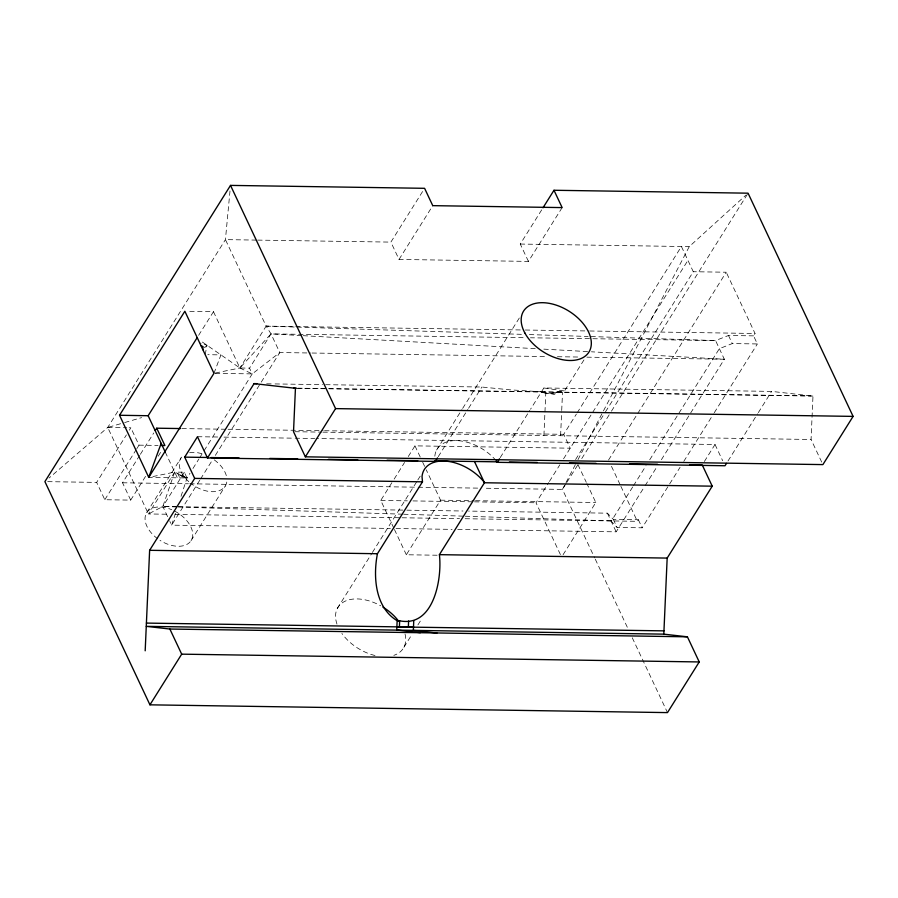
<?xml version="1.0" encoding="UTF-8"?>
<svg xmlns="http://www.w3.org/2000/svg" width="898" height="898" viewBox="0 0 898 898"><rect width="100%" height="100%" fill="white"/><g stroke="black" fill="none" stroke-linecap="round" stroke-linejoin="round"><path stroke-width="0.67" stroke-dasharray="4.49 3.37" d="M543.919 435.463L545.838 392.067L510.109 389.844L481.878 387.038L323.965 384.658M560.599 435.71L561.643 411.913M561.71 410.509L562.518 392.314C555.256 390.63 547.634 396.433 540.776 391.483M821.704 462.088L811.062 439.481L812.982 396.085L771.629 391.393L543.862 387.97L530.55 409.207M230 190.948L225.432 239.62L107.726 427.459L49.087 478.005M205.193 354.643L206.967 345.236L199.704 342.969M175.469 513.353L171.63 525.15L390.394 528.439M181.037 496.313L187.02 477.961L189.983 473.235M187.02 477.961L174.672 472.079L148.754 477.388L187.02 477.961L184.315 472.225L174.672 472.079L162.841 506.483L148.428 513.959L107.726 427.459L123.374 422.913M213.971 373.31L220.93 354.89L207.808 354.688M575.382 464.625L562.44 489.399L594.667 557.883M577.975 459.664L689.271 246.602L746.002 195.057M145.555 476.389L130.693 500.119L104.808 499.726L96.658 482.394L126.394 434.924M129.368 430.187L130.861 427.807L128.133 427.762M198.626 335.336L213.477 311.696L187.592 311.28M104.808 499.726L136.036 449.887M136.788 448.708L139.01 445.15L130.861 427.807M130.693 500.119L122.532 482.776L139.628 455.488M140.38 454.298L153.76 432.948M158.205 456.218L161.921 450.28M146.756 512.578L180.958 458.002M174.672 472.079L148.428 513.959L169.453 514.273M215.329 373.029L239.889 368L266.134 326.12L225.432 239.62L256.278 240.092M184.315 472.225L162.841 506.483L169.284 520.178M204.059 450.762L252.237 373.894L249.532 368.146L271.005 333.876L524.836 337.704M192.947 468.498L198.873 459.035M199.614 457.857L203.318 451.941M199.783 480.228L171.63 525.15L169.868 521.412M200.523 479.038L212.377 460.124M215.34 455.398L279.783 352.544L271.005 333.876L266.134 326.12L523.904 330.004M191.038 540.675L225.241 486.099M562.137 207.595L528.428 261.397L399.038 259.443L390.888 242.112L424.597 188.311M399.038 259.443L432.757 205.653M528.428 261.397L520.268 244.054L542.257 208.976M393.852 528.226L380.763 500.433L393.403 480.262M394.155 479.083L404.56 462.47M408.276 456.532L414.966 445.857L570.23 448.192L563.708 434.318L576.37 414.113M337.379 608.339L371.649 553.662M372.389 552.472L417.087 481.148M417.828 479.959L420.814 475.199M436.596 450.021L461.92 409.6M462.661 408.41L520.021 316.882M438.246 456.678L467.824 409.466M468.565 408.276L481.878 387.038M437.101 555.222L406.334 554.762L440.536 500.175L426.269 469.856M500.22 457.61L529.809 410.397M403.898 647.29L412.002 634.347M417.907 624.929L421.589 619.048M557.389 391.741L564.505 390.978L584.362 359.279M577.111 412.923L681.414 246.49L693.29 271.724L604.635 413.203M560.408 554.571L536.027 502.768L548.667 482.596M549.419 481.418L559.824 464.805M563.54 458.867L687.935 260.353M575.584 459.563L603.894 414.382M566.155 483.472L562.44 489.399L483.988 488.22M566.896 482.293L578.031 464.513M581.747 458.597L610.707 412.384M611.448 411.194L748.068 193.182M608.53 460.057L726.224 272.217L693.29 271.724M563.08 554.717L595.801 502.51L586.877 483.562M632.697 486.985L611.212 521.267L617.083 527.429L642.16 527.811L668.92 485.1M633.438 485.807L646.021 465.703M649.725 459.787L719.365 348.66L732.297 343.575L757.373 343.945L753.568 335.863L755.05 333.484L726.224 272.217M457.711 529.45L616.185 531.841L644.337 486.918M645.078 485.728L656.932 466.814M661.377 459.72L724.338 359.234L715.56 340.566L589.548 336.514M465.13 518.73L637.356 521.311L638.355 519.717L613.278 519.336L607.396 513.173L468.565 511.085M669.661 483.921L680.067 467.308M683.782 461.381L713.517 413.933M714.258 412.743L757.373 343.945M704.358 461.505L715.021 444.488L316.096 438.516M727.986 461.033L757.575 413.821M758.316 412.642L771.629 391.393M202.364 342.048L239.889 368L271.005 333.876L301.784 335.605M206.967 345.236L204.924 347.47L202.937 346.549M182.642 475.873L182.732 476.468L180.846 475.02L177.377 477.815L165.378 452.323M186.245 477.59L184.606 477.927L183.933 476.49L182.193 477.893L180.846 475.02M215.329 373.332L252.237 373.894L279.783 352.544L310.641 353.004M753.568 335.863L728.491 335.482L715.56 340.566L530.449 337.783M551.024 393.717L554.369 394.087L560.734 392.112M124.676 422.543L141.626 417.615M257.681 240.103L390.888 242.112M520.268 244.054L689.271 246.602M525.308 330.015L588.347 330.969M589.75 330.992L755.05 333.484M312.044 353.026L547.645 356.573M557.456 356.719L578.492 357.034M586.91 357.168L724.338 359.234L591.423 351.803M213.477 311.696L239.889 368L249.532 368.146M266.661 383.805L273.654 383.906M275.046 383.929L322.562 384.636M297.855 388.161L327.242 388.61M328.646 388.632L811.208 395.883M296.845 388.329L327.613 388.789M329.016 388.812L812.982 396.085M107.726 427.459L126.775 427.751M181.912 428.582L226.655 429.255M228.058 429.266L323.157 430.703M324.56 430.726L563.708 434.318M294.926 431.714L321.506 432.118M322.898 432.14L811.062 439.481M197.481 436.709L218.416 437.023M223.995 437.113L293.769 438.179M295.161 438.19L314.704 438.493M139.01 445.15L158.082 445.43M181.519 476.456L183.933 476.49M47.695 481.654L96.658 482.394M122.532 482.776L188.378 483.775M189.781 483.786L416.739 487.21M418.142 487.232L478.387 488.13M440.536 500.175L474.099 500.68M475.502 500.702L595.801 502.51M380.763 500.433L407.344 500.837M412.945 500.916L473.089 501.825M474.481 501.847L536.027 502.768M176.872 506.697L162.841 506.483L176.85 506.943M178.275 506.719L405.458 510.143M406.861 510.165L462.953 511.007M175.054 514.363L400.665 517.753M402.068 517.776L459.529 518.64M396.007 528.529L452.098 529.371M266.134 326.12L295.532 327.063M296.935 327.108L523.747 334.404M529.349 334.584L588.156 336.469M178.242 506.988L402.259 514.184M403.662 514.228L463.862 516.17M465.265 516.215L612.279 520.941M303.187 335.684L535.455 348.671M543.851 349.142L590.02 351.724M543.862 387.97L564.505 390.978M542.639 392.617L554.369 394.087M239.889 368L252.237 373.894M544.121 391.865L545.995 392.998M728.491 335.482L732.297 343.575M715.021 444.488L722.677 460.753M638.355 519.717L642.16 527.811M611.471 466.309L620.294 485.066M620.877 486.312L637.356 521.311M613.278 519.336L617.083 527.429M607.396 513.173L616.185 531.841M577.964 464.614L586.282 482.305M595.273 559.151L628.095 628.903M632.271 637.782L667.483 712.608M414.966 445.857L420.32 457.228M422.7 462.279L425.674 468.599M394.435 529.494L406.334 554.762M177.759 473.549L179.106 476.423M405.032 633.999A38.569 24.066 32.1 0 1 393.84 655.349M374.994 655.506A38.569 24.066 32.1 0 1 341.891 633.438M336.974 624.099A38.569 24.066 32.1 0 1 345.91 600.841A38.569 24.066 32.1 0 1 380.741 605.836M434.834 456.206A38.569 24.066 32.1 0 1 457.868 440.66A38.569 24.066 32.1 0 1 495.292 459.72M174.212 510.861A26.222 16.366 32.1 0 1 191.667 539.552A26.222 16.366 32.1 0 1 160.012 540.371M157.745 538.834A26.222 16.366 32.1 0 1 146.127 513.701A26.222 16.366 32.1 0 1 171.754 509.716M226.79 482.058A26.222 16.366 32.1 0 1 190.859 483.427M188.782 481.687A26.222 16.366 32.1 0 1 183.125 455.589M189.624 452.738A26.222 16.366 32.1 0 1 204.71 454.646M214.252 459.855A26.222 16.366 32.1 0 1 226.723 477.343"/><path stroke-width="1.35" d="M202.869 349.704L184.865 311.247L119.535 415.269L148.754 477.388L213.971 373.31L202.869 349.704L202.926 347.492M145.184 650.803L149.629 550.306L194.686 478.398L184.685 457.138L197.481 436.709L207.494 457.969L435.283 461.392L437.506 457.857M689.642 464.726L702.225 464.917L712.226 486.177L484.46 482.754L483.371 481.16A38.569 24.066 32.1 0 0 445.677 461.123A38.569 24.066 32.1 0 0 422.026 476.636L422.487 481.822L377.429 553.729C372.984 576.628 375.061 607.497 397.152 620.698L396.736 630.037L420.331 632.708L687.408 636.817L699.228 661.949L667.483 712.608L149.944 704.829L44.9 481.609L230.517 185.392L424.597 188.311L432.757 205.653L562.137 207.595L553.987 190.264L748.068 193.182L853.1 416.391L822.894 464.603L305.354 456.824L293.523 431.702L295.442 388.306L254.089 383.614L207.494 457.969M663.959 630.867L399.386 626.95L399.666 620.799C433.689 627.736 442.254 578.918 439.403 554.661L484.46 482.754L474.458 461.493L434.464 460.943M408.343 627.141L408.612 620.978M436.933 633.056L413.338 630.374L413.754 620.945M687.408 636.817L663.813 634.145L667.169 558.085L712.226 486.177M148.754 477.388L161.157 443.365M165.378 452.323L148.148 415.718L197.145 337.704M155.242 430.569L156.735 428.2L180.509 428.559M149.944 704.829L181.688 654.159L169.868 629.038L146.273 626.355L663.813 634.145M305.354 456.824L335.56 408.612L230.517 185.392M542.987 207.808L553.987 190.264M496.167 460.73L497.268 462.324L499.479 458.788M726.504 463.39L725.034 465.748L497.268 462.324M254.089 383.614L256.884 383.648M293.657 388.104L296.463 388.138M335.56 408.612L853.1 416.391M160.809 445.475L164.895 445.531L156.735 428.2M184.685 457.138L208.403 457.497M211.198 457.542L239.104 457.969M269.804 458.429L297.709 458.856M328.41 459.327L357.718 459.776M387.027 460.225L417.727 460.685M474.458 461.493L498.21 461.853M509.391 462.01L537.341 462.436M569.478 462.919L596.025 463.323M629.554 463.817L657.504 464.244M194.686 478.398L422.487 481.822M149.629 550.306L377.429 553.729M439.403 554.661L667.169 558.085M146.408 623.089L413.484 627.107M169.868 629.038L420.331 632.708M181.688 654.159L699.228 661.949M119.535 415.269L148.148 415.718M397.152 620.698L399.666 620.799M396.882 626.77L399.386 626.95M200.961 345.629L202.937 346.549M382.907 607.104A38.569 24.066 32.1 0 1 398.611 621.135M524.825 332.922A38.569 24.066 32.1 0 0 585.485 355.934A38.569 24.066 32.1 0 0 558.455 305.926A38.569 24.066 32.1 0 0 524.825 332.922"/></g></svg>
